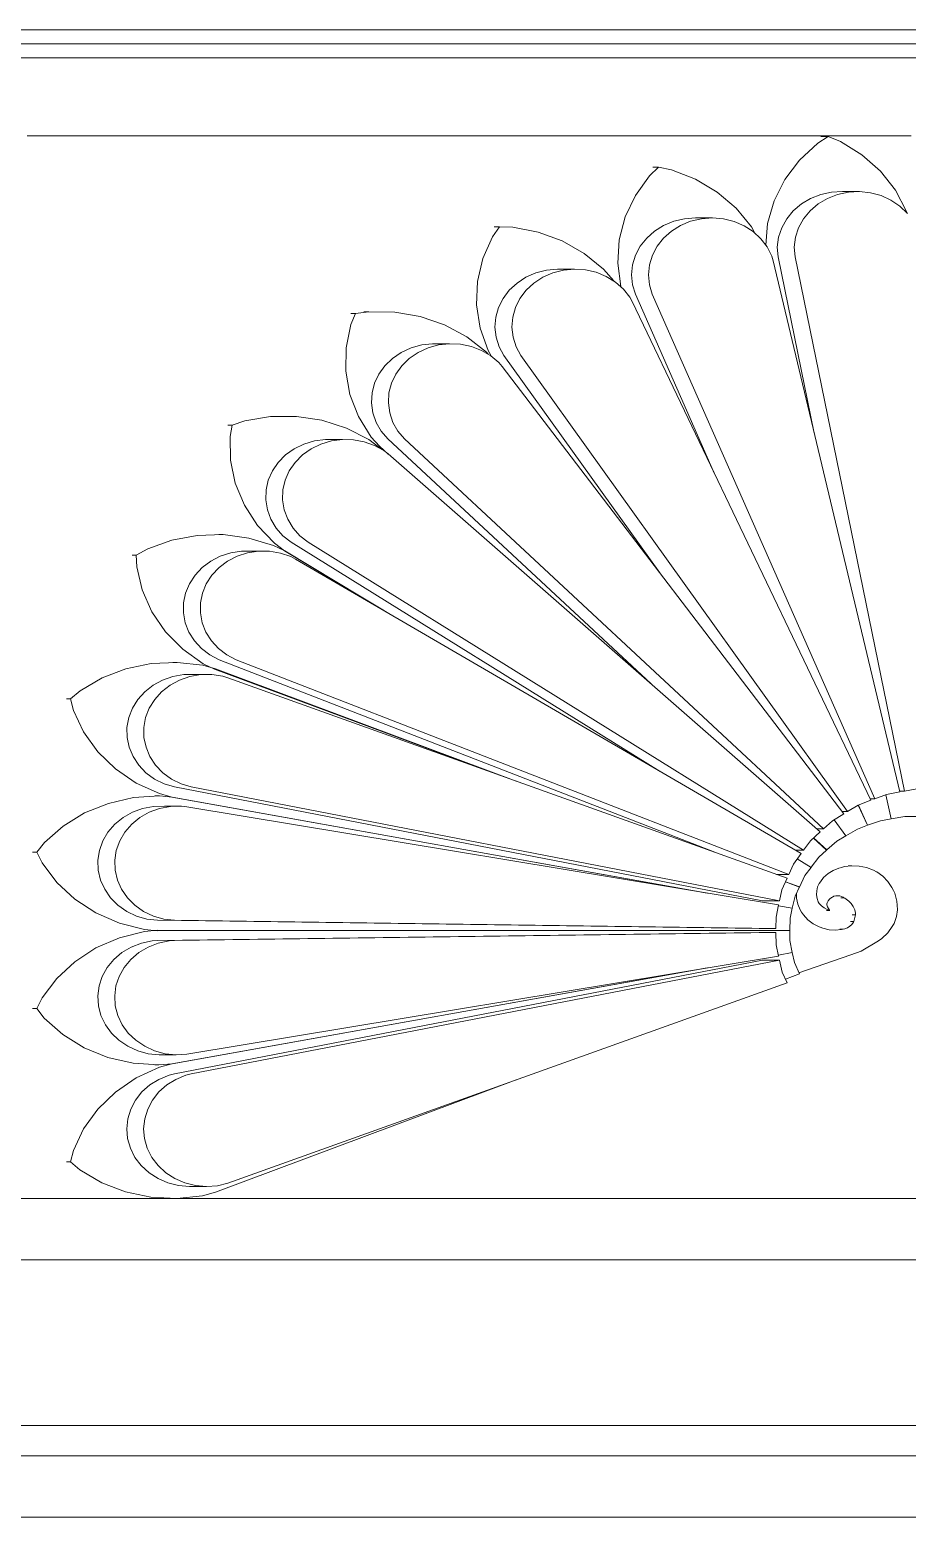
# Model space of a CAD drawing. Header units: millimetres. Extents: x 1177761 to 1329492, y 746793 to 827002.
# Drawn here: x 1207070.5 to 1207318.3, y 818774.8 to 819195 of the extents above; entities that cross this region are included whole.
import ezdxf

# ---------------------------------------------------------------- set-up
doc = ezdxf.new("R2010")
doc.units = ezdxf.units.MM
doc.layers.add('wall', color=5, linetype='Continuous', lineweight=30)

msp = doc.modelspace()

# ---------------------------------------------------------------- linework, layer by layer
at = {"layer": 'wall', "color": 250, "lineweight": 20, "ltscale": 50}
for p, q in [((1207071.92, 819194.96), (1207021.16, 819194.96)), ((1207122.57, 819194.96), (1207071.92, 819194.96)), ((1207173.09, 819194.96), (1207122.57, 819194.96)), ((1207223.46, 819194.96), (1207173.09, 819194.96)), ((1207273.67, 819194.96), (1207223.46, 819194.96)), ((1207323.68, 819194.96), (1207273.67, 819194.96)), ((1207071.92, 819191.01), (1207021.16, 819191.01)), ((1207122.57, 819191.01), (1207071.92, 819191.01)), ((1207173.09, 819191.01), (1207122.57, 819191.01)), ((1207223.46, 819191.01), (1207173.09, 819191.01)), ((1207273.67, 819191.01), (1207223.46, 819191.01)), ((1207323.68, 819191.01), (1207273.67, 819191.01)), ((1207071.44, 819187.06), (1207020.78, 819187.06)), ((1207121.99, 819187.06), (1207071.44, 819187.06)), ((1207172.41, 819187.06), (1207121.99, 819187.06)), ((1207222.69, 819187.06), (1207172.41, 819187.06)), ((1207272.8, 819187.06), (1207222.69, 819187.06)), ((1207322.72, 819187.06), (1207272.8, 819187.06)), ((1207119.96, 819164.96), (1207069.75, 819164.96)), ((1207170.05, 819164.96), (1207119.96, 819164.96)), ((1207220, 819164.96), (1207170.05, 819164.96)), ((1207269.77, 819164.96), (1207220, 819164.96)), ((1207319.36, 819164.96), (1207269.77, 819164.96)), ((1207296, 819164.81), (1207293.01, 819162.88)), ((1207293.93, 819164.81), (1207296, 819164.81)), ((1207299.44, 819163.39), (1207296, 819164.81)), ((1207293.01, 819162.88), (1207287.87, 819158.14)), ((1207305.48, 819159.64), (1207299.44, 819163.39)), ((1207287.87, 819158.14), (1207283.71, 819152.67)), ((1207310.7, 819155), (1207305.48, 819159.64)), ((1207245.55, 819153.73), (1207241.53, 819148.17)), ((1207248.06, 819156.14), (1207245.55, 819153.73)), ((1207246.47, 819156.14), (1207248.06, 819156.14)), ((1207251.75, 819155.36), (1207248.06, 819156.14)), ((1207258.48, 819152.74), (1207251.75, 819155.36)), ((1207264.61, 819149.11), (1207258.48, 819152.74)), ((1207283.71, 819152.67), (1207280.67, 819146.63)), ((1207314.95, 819149.61), (1207310.7, 819155)), ((1207241.53, 819148.17), (1207238.64, 819142.07)), ((1207269.94, 819144.57), (1207264.61, 819149.11)), ((1207293.87, 819148.42), (1207291, 819147.31)), ((1207296.91, 819149.07), (1207293.87, 819148.42)), ((1207298.64, 819148.42), (1207295.77, 819147.31)), ((1207300.02, 819149.24), (1207296.91, 819149.07)), ((1207301.68, 819149.07), (1207298.64, 819148.42)), ((1207300.02, 819149.24), (1207304.8, 819149.24)), ((1207304.8, 819149.24), (1207301.68, 819149.07)), ((1207307.9, 819148.91), (1207304.8, 819149.24)), ((1207310.89, 819148.1), (1207307.9, 819148.91)), ((1207313.68, 819146.84), (1207310.89, 819148.1)), ((1207318.11, 819143.64), (1207314.95, 819149.61)), ((1207274.32, 819139.27), (1207269.94, 819144.57)), ((1207280.67, 819146.63), (1207278.84, 819140.2)), ((1207286.12, 819143.82), (1207284.26, 819141.56)), ((1207288.39, 819145.76), (1207286.12, 819143.82)), ((1207291, 819147.31), (1207288.39, 819145.76)), ((1207290.89, 819143.82), (1207289.03, 819141.56)), ((1207293.17, 819145.76), (1207290.89, 819143.82)), ((1207295.77, 819147.31), (1207293.17, 819145.76)), ((1207316.19, 819145.15), (1207313.68, 819146.84)), ((1207318.33, 819143.1), (1207316.19, 819145.15)), ((1207318.25, 819143.18), (1207318.11, 819143.64)), ((1207238.64, 819142.07), (1207236.96, 819135.61)), ((1207249.51, 819139.7), (1207246.94, 819138.09)), ((1207252.35, 819140.87), (1207249.51, 819139.7)), ((1207254.29, 819139.7), (1207251.72, 819138.09)), ((1207255.38, 819141.58), (1207252.35, 819140.87)), ((1207257.13, 819140.87), (1207254.29, 819139.7)), ((1207258.49, 819141.8), (1207255.38, 819141.58)), ((1207260.15, 819141.58), (1207257.13, 819140.87)), ((1207258.49, 819141.8), (1207263.26, 819141.8)), ((1207263.26, 819141.8), (1207260.15, 819141.58)), ((1207266.37, 819141.54), (1207263.26, 819141.8)), ((1207269.38, 819140.79), (1207266.37, 819141.54)), ((1207272.2, 819139.58), (1207269.38, 819140.79)), ((1207274.75, 819137.94), (1207272.2, 819139.58)), ((1207278.84, 819140.2), (1207278.32, 819134.12)), ((1207284.26, 819141.56), (1207282.85, 819139.04)), ((1207289.03, 819141.56), (1207287.63, 819139.04)), ((1207201.2, 819136.49), (1207198.45, 819130.34)), ((1207203.14, 819139.31), (1207201.2, 819136.49)), ((1207201.67, 819139.31), (1207203.14, 819139.31)), ((1207206.93, 819139.18), (1207203.14, 819139.31)), ((1207214.09, 819137.8), (1207206.93, 819139.18)), ((1207220.88, 819135.31), (1207214.09, 819137.8)), ((1207227.09, 819131.79), (1207220.88, 819135.31)), ((1207236.96, 819135.61), (1207236.55, 819128.99)), ((1207244.72, 819136.11), (1207242.91, 819133.82)), ((1207246.94, 819138.09), (1207244.72, 819136.11)), ((1207249.49, 819136.11), (1207247.68, 819133.82)), ((1207251.72, 819138.09), (1207249.49, 819136.11)), ((1207275.39, 819137.35), (1207274.32, 819139.27)), ((1207276.94, 819135.93), (1207274.75, 819137.94)), ((1207278.71, 819133.61), (1207276.94, 819135.93)), ((1207281.96, 819136.33), (1207281.6, 819133.53)), ((1207282.85, 819139.04), (1207281.96, 819136.33)), ((1207286.73, 819136.33), (1207286.37, 819133.53)), ((1207287.63, 819139.04), (1207286.73, 819136.33)), ((1207232.53, 819127.35), (1207227.09, 819131.79)), ((1207241.57, 819131.27), (1207240.74, 819128.55)), ((1207242.91, 819133.82), (1207241.57, 819131.27)), ((1207246.34, 819131.27), (1207245.51, 819128.55)), ((1207247.68, 819133.82), (1207246.34, 819131.27)), ((1207280.01, 819131.04), (1207278.71, 819133.61)), ((1207280.4, 819129.68), (1207280.01, 819131.04)), ((1207281.6, 819133.53), (1207281.83, 819130.8)), ((1207286.37, 819133.53), (1207286.61, 819130.8)), ((1207198.45, 819130.34), (1207196.92, 819123.85)), ((1207216.45, 819127.07), (1207213.45, 819126.3)), ((1207219.56, 819127.35), (1207216.45, 819127.07)), ((1207221.23, 819127.07), (1207218.22, 819126.3)), ((1207219.56, 819127.35), (1207224.33, 819127.35)), ((1207224.33, 819127.35), (1207221.23, 819127.07)), ((1207227.45, 819127.14), (1207224.33, 819127.35)), ((1207230.47, 819126.45), (1207227.45, 819127.14)), ((1207235.42, 819124), (1207232.53, 819127.35)), ((1207236.55, 819128.99), (1207237.42, 819122.4)), ((1207240.74, 819128.55), (1207240.44, 819125.74)), ((1207245.51, 819128.55), (1207245.22, 819125.74)), ((1207316.19, 818979.7), (1207280.4, 819129.68)), ((1207281.83, 819130.8), (1207292.03, 819080.97)), ((1207286.61, 819130.8), (1207317.47, 818979.93)), ((1207196.92, 819123.85), (1207196.66, 819117.22)), ((1207208.1, 819123.42), (1207205.92, 819121.4)), ((1207210.63, 819125.07), (1207208.1, 819123.42)), ((1207213.45, 819126.3), (1207210.63, 819125.07)), ((1207212.87, 819123.42), (1207210.7, 819121.4)), ((1207215.41, 819125.07), (1207212.87, 819123.42)), ((1207218.22, 819126.3), (1207215.41, 819125.07)), ((1207233.32, 819125.29), (1207230.47, 819126.45)), ((1207235.9, 819123.7), (1207233.32, 819125.29)), ((1207238.14, 819121.73), (1207235.9, 819123.7)), ((1207240.44, 819125.74), (1207240.69, 819122.93)), ((1207240.69, 819122.93), (1207241.52, 819120.29)), ((1207245.22, 819125.74), (1207245.47, 819122.93)), ((1207245.47, 819122.93), (1207246.29, 819120.29)), ((1207204.16, 819119.07), (1207202.88, 819116.5)), ((1207205.92, 819121.4), (1207204.16, 819119.07)), ((1207208.94, 819119.07), (1207207.66, 819116.5)), ((1207210.7, 819121.4), (1207208.94, 819119.07)), ((1207239.97, 819119.45), (1207238.14, 819121.73)), ((1207240.64, 819118.18), (1207239.97, 819119.45)), ((1207241.52, 819120.29), (1207263.89, 819069.53)), ((1207246.29, 819120.29), (1207309.13, 818977.75)), ((1207161.14, 819114.77), (1207162.5, 819114.77)), ((1207162.5, 819114.77), (1207161.2, 819111.67)), ((1207166.24, 819115.32), (1207162.5, 819114.77)), ((1207164.87, 819115.32), (1207166.24, 819115.32)), ((1207173.56, 819115.22), (1207166.24, 819115.32)), ((1207180.76, 819113.97), (1207173.56, 819115.22)), ((1207196.66, 819117.22), (1207197.68, 819110.65)), ((1207202.88, 819116.5), (1207202.11, 819113.76)), ((1207207.66, 819116.5), (1207206.89, 819113.76)), ((1207307.97, 818977.32), (1207240.64, 819118.18)), ((1207161.2, 819111.67), (1207159.83, 819105.15)), ((1207187.61, 819111.62), (1207180.76, 819113.97)), ((1207193.9, 819108.23), (1207187.61, 819111.62)), ((1207197.68, 819110.65), (1207199.95, 819104.34)), ((1207202.11, 819113.76), (1207201.88, 819110.95)), ((1207201.88, 819110.95), (1207202.2, 819108.14)), ((1207206.89, 819113.76), (1207206.66, 819110.95)), ((1207206.66, 819110.95), (1207206.97, 819108.14)), ((1207181.18, 819105.94), (1207178.19, 819105.11)), ((1207184.28, 819106.28), (1207181.18, 819105.94)), ((1207185.95, 819105.94), (1207182.97, 819105.11)), ((1207184.28, 819106.28), (1207189.05, 819106.28)), ((1207189.05, 819106.28), (1207185.95, 819105.94)), ((1207192.17, 819106.13), (1207189.05, 819106.28)), ((1207195.22, 819105.5), (1207192.17, 819106.13)), ((1207199.44, 819103.9), (1207193.9, 819108.23)), ((1207202.2, 819108.14), (1207203.05, 819105.43)), ((1207206.97, 819108.14), (1207207.82, 819105.43)), ((1207159.83, 819105.15), (1207159.73, 819098.52)), ((1207172.92, 819102.13), (1207170.79, 819100.07)), ((1207175.41, 819103.83), (1207172.92, 819102.13)), ((1207178.19, 819105.11), (1207175.41, 819103.83)), ((1207177.69, 819102.13), (1207175.56, 819100.07)), ((1207180.19, 819103.83), (1207177.69, 819102.13)), ((1207182.97, 819105.11), (1207180.19, 819103.83)), ((1207198.09, 819104.4), (1207195.22, 819105.5)), ((1207200.71, 819102.86), (1207198.09, 819104.4)), ((1207200, 819103.28), (1207199.44, 819103.9)), ((1207199.95, 819104.34), (1207200.93, 819102.68)), ((1207202.99, 819100.94), (1207200.71, 819102.86)), ((1207203.05, 819105.43), (1207204.42, 819102.98)), ((1207204.42, 819102.98), (1207248.44, 819041.53)), ((1207207.82, 819105.43), (1207209.2, 819102.98)), ((1207209.2, 819102.98), (1207301.45, 818974.17)), ((1207159.73, 819098.52), (1207160.91, 819091.97)), ((1207169.09, 819097.7), (1207167.87, 819095.1)), ((1207170.79, 819100.07), (1207169.09, 819097.7)), ((1207173.86, 819097.7), (1207172.64, 819095.1)), ((1207175.56, 819100.07), (1207173.86, 819097.7)), ((1207203.93, 819099.81), (1207202.99, 819100.94)), ((1207300.37, 818973.51), (1207203.93, 819099.81)), ((1207167.87, 819095.1), (1207167.17, 819092.36)), ((1207172.64, 819095.1), (1207171.94, 819092.36)), ((1207160.91, 819091.97), (1207163.33, 819085.7)), ((1207167.17, 819092.36), (1207167, 819089.54)), ((1207167, 819089.54), (1207167.39, 819086.74)), ((1207171.94, 819092.36), (1207171.78, 819089.54)), ((1207171.78, 819089.54), (1207172.16, 819086.74)), ((1207138.46, 819085.7), (1207131.26, 819084.5)), ((1207145.79, 819085.76), (1207138.46, 819085.7)), ((1207144.48, 819085.76), (1207145.79, 819085.76)), ((1207153.01, 819084.67), (1207145.79, 819085.76)), ((1207163.33, 819085.7), (1207166.92, 819079.91)), ((1207167.39, 819086.74), (1207168.3, 819084.04)), ((1207172.16, 819086.74), (1207173.07, 819084.04)), ((1207126.45, 819083.3), (1207127.71, 819083.3)), ((1207127.71, 819083.3), (1207127.11, 819080.03)), ((1207131.26, 819084.5), (1207127.71, 819083.3)), ((1207159.92, 819082.45), (1207153.01, 819084.67)), ((1207166.3, 819079.19), (1207159.92, 819082.45)), ((1207168.3, 819084.04), (1207169.72, 819081.53)), ((1207169.72, 819081.53), (1207171.59, 819079.37)), ((1207173.07, 819084.04), (1207174.49, 819081.53)), ((1207174.49, 819081.53), (1207176.37, 819079.37)), ((1207127.11, 819080.03), (1207127.18, 819073.4)), ((1207145.2, 819076.61), (1207142.75, 819074.87)), ((1207147.95, 819077.95), (1207145.2, 819076.61)), ((1207149.97, 819076.61), (1207147.52, 819074.87)), ((1207150.91, 819078.84), (1207147.95, 819077.95)), ((1207152.72, 819077.95), (1207149.97, 819076.61)), ((1207154, 819079.25), (1207150.91, 819078.84)), ((1207155.69, 819078.84), (1207152.72, 819077.95)), ((1207154, 819079.25), (1207158.78, 819079.25)), ((1207158.78, 819079.25), (1207155.69, 819078.84)), ((1207161.9, 819079.17), (1207158.78, 819079.25)), ((1207164.96, 819078.6), (1207161.9, 819079.17)), ((1207167.86, 819077.56), (1207164.96, 819078.6)), ((1207169.12, 819077.09), (1207166.3, 819079.19)), ((1207166.92, 819079.91), (1207169.24, 819077.34)), ((1207170.52, 819076.08), (1207167.86, 819077.56)), ((1207169.81, 819076.47), (1207169.12, 819077.09)), ((1207169.24, 819077.34), (1207171.71, 819075.11)), ((1207171.59, 819079.37), (1207245.95, 819010.18)), ((1207176.37, 819079.37), (1207294.66, 818969.28)), ((1207127.18, 819073.4), (1207128.53, 819066.87)), ((1207140.67, 819072.76), (1207139.03, 819070.36)), ((1207142.75, 819074.87), (1207140.67, 819072.76)), ((1207145.45, 819072.76), (1207143.81, 819070.36)), ((1207147.52, 819074.87), (1207145.45, 819072.76)), ((1207171.68, 819075.14), (1207170.52, 819076.08)), ((1207293.7, 818968.41), (1207171.68, 819075.14)), ((1207139.03, 819070.36), (1207137.88, 819067.73)), ((1207143.81, 819070.36), (1207142.66, 819067.73)), ((1207128.53, 819066.87), (1207131.11, 819060.66)), ((1207137.25, 819064.97), (1207137.16, 819062.15)), ((1207137.88, 819067.73), (1207137.25, 819064.97)), ((1207142.02, 819064.97), (1207141.93, 819062.15)), ((1207142.66, 819067.73), (1207142.02, 819064.97)), ((1207131.11, 819060.66), (1207134.84, 819054.95)), ((1207137.16, 819062.15), (1207137.61, 819059.36)), ((1207141.93, 819062.15), (1207142.39, 819059.36)), ((1207137.61, 819059.36), (1207138.59, 819056.68)), ((1207138.59, 819056.68), (1207140.08, 819054.2)), ((1207142.39, 819059.36), (1207143.37, 819056.68)), ((1207143.37, 819056.68), (1207144.85, 819054.2)), ((1207117.8, 819052.15), (1207110.63, 819050.8)), ((1207125.13, 819052.35), (1207117.8, 819052.15)), ((1207123.87, 819052.35), (1207125.13, 819052.35)), ((1207132.38, 819051.4), (1207125.13, 819052.35)), ((1207139.34, 819049.32), (1207132.38, 819051.4)), ((1207134.84, 819054.95), (1207139.62, 819049.9)), ((1207140.08, 819054.2), (1207142.01, 819051.99)), ((1207142.01, 819051.99), (1207144.32, 819050.2)), ((1207144.85, 819054.2), (1207146.79, 819051.99)), ((1207146.79, 819051.99), (1207149.1, 819050.2)), ((1207103.82, 819048.35), (1207100.6, 819046.56)), ((1207110.63, 819050.8), (1207103.82, 819048.35)), ((1207127.27, 819047.21), (1207124.32, 819046.27)), ((1207130.34, 819047.68), (1207127.27, 819047.21)), ((1207132.04, 819047.21), (1207129.1, 819046.27)), ((1207130.34, 819047.68), (1207135.12, 819047.68)), ((1207135.12, 819047.68), (1207132.04, 819047.21)), ((1207138.24, 819047.66), (1207135.12, 819047.68)), ((1207141.31, 819047.15), (1207138.24, 819047.66)), ((1207142.56, 819047.75), (1207139.34, 819049.32)), ((1207139.62, 819049.9), (1207142.45, 819047.8)), ((1207144.24, 819046.17), (1207141.31, 819047.15)), ((1207142.45, 819047.8), (1207170.64, 819030.85)), ((1207171.48, 819030.36), (1207142.56, 819047.75)), ((1207144.32, 819050.2), (1207248.48, 818985.48)), ((1207149.1, 819050.2), (1207289.02, 818963.25)), ((1207099.42, 819046.56), (1207100.6, 819046.56)), ((1207100.6, 819046.56), (1207100.72, 819043.24)), ((1207100.72, 819043.24), (1207102.22, 819036.74)), ((1207119.2, 819043.08), (1207117.18, 819040.93)), ((1207121.61, 819044.87), (1207119.2, 819043.08)), ((1207124.32, 819046.27), (1207121.61, 819044.87)), ((1207123.97, 819043.08), (1207121.95, 819040.93)), ((1207126.38, 819044.87), (1207123.97, 819043.08)), ((1207129.1, 819046.27), (1207126.38, 819044.87)), ((1207145.59, 819045.45), (1207144.24, 819046.17)), ((1207288.29, 818962.27), (1207145.59, 819045.45)), ((1207117.18, 819040.93), (1207115.59, 819038.5)), ((1207121.95, 819040.93), (1207120.37, 819038.5)), ((1207102.22, 819036.74), (1207104.95, 819030.58)), ((1207114.5, 819035.85), (1207113.94, 819033.08)), ((1207115.59, 819038.5), (1207114.5, 819035.85)), ((1207119.28, 819035.85), (1207118.71, 819033.08)), ((1207120.37, 819038.5), (1207119.28, 819035.85)), ((1207104.95, 819030.58), (1207108.82, 819024.94)), ((1207113.94, 819033.08), (1207113.92, 819030.26)), ((1207113.92, 819030.26), (1207114.44, 819027.48)), ((1207118.71, 819033.08), (1207118.69, 819030.26)), ((1207118.69, 819030.26), (1207119.21, 819027.48)), ((1207114.44, 819027.48), (1207115.48, 819024.82)), ((1207119.21, 819027.48), (1207120.26, 819024.82)), ((1207108.82, 819024.94), (1207113.72, 819020)), ((1207115.48, 819024.82), (1207117.02, 819022.36)), ((1207117.02, 819022.36), (1207119.01, 819020.19)), ((1207120.26, 819024.82), (1207121.8, 819022.36)), ((1207121.8, 819022.36), (1207123.79, 819020.19)), ((1207113.72, 819020), (1207119.49, 819015.9)), ((1207119.01, 819020.19), (1207121.39, 819018.36)), ((1207121.39, 819018.36), (1207124.04, 819017.02)), ((1207123.79, 819020.19), (1207126.17, 819018.36)), ((1207126.17, 819018.36), (1207128.82, 819017.02)), ((1207097.69, 819014.46), (1207090.94, 819011.88)), ((1207104.84, 819015.94), (1207097.69, 819014.46)), ((1207112.15, 819016.27), (1207104.84, 819015.94)), ((1207110.93, 819016.27), (1207112.15, 819016.27)), ((1207119.42, 819015.46), (1207112.15, 819016.27)), ((1207122.93, 819014.49), (1207119.42, 819015.46)), ((1207119.49, 819015.9), (1207122.73, 819014.33)), ((1207122.73, 819014.33), (1207198.81, 818985.99)), ((1207207.85, 818982.75), (1207122.93, 819014.49)), ((1207124.04, 819017.02), (1207263.96, 818962.63)), ((1207128.82, 819017.02), (1207284.82, 818956.38)), ((1207090.94, 819011.88), (1207084.79, 819008.28)), ((1207105.35, 819009.83), (1207102.99, 819007.99)), ((1207108.04, 819011.27), (1207105.35, 819009.83)), ((1207110.13, 819009.83), (1207107.76, 819007.99)), ((1207110.96, 819012.27), (1207108.04, 819011.27)), ((1207112.81, 819011.27), (1207110.13, 819009.83)), ((1207114.02, 819012.8), (1207110.96, 819012.27)), ((1207115.73, 819012.27), (1207112.81, 819011.27)), ((1207117.15, 819012.84), (1207114.02, 819012.8)), ((1207118.8, 819012.8), (1207115.73, 819012.27)), ((1207117.15, 819012.84), (1207121.92, 819012.84)), ((1207121.92, 819012.84), (1207118.8, 819012.8)), ((1207125, 819012.38), (1207121.92, 819012.84)), ((1207126.48, 819011.92), (1207125, 819012.38)), ((1207284.34, 818955.33), (1207126.48, 819011.92)), ((1207080.88, 819005.96), (1207082.02, 819005.96)), ((1207084.79, 819008.28), (1207082.02, 819005.96)), ((1207082.02, 819005.96), (1207082.85, 819002.72)), ((1207101.01, 819005.8), (1207099.49, 819003.34)), ((1207102.99, 819007.99), (1207101.01, 819005.8)), ((1207105.79, 819005.8), (1207104.26, 819003.34)), ((1207107.76, 819007.99), (1207105.79, 819005.8)), ((1207082.85, 819002.72), (1207085.72, 818996.61)), ((1207099.49, 819003.34), (1207098.46, 819000.68)), ((1207104.26, 819003.34), (1207103.23, 819000.68)), ((1207085.72, 818996.61), (1207089.72, 818991.05)), ((1207098.46, 819000.68), (1207097.96, 818997.89)), ((1207097.96, 818997.89), (1207098, 818995.07)), ((1207103.23, 819000.68), (1207102.73, 818997.89)), ((1207102.73, 818997.89), (1207102.77, 818995.07)), ((1207098, 818995.07), (1207098.58, 818992.3)), ((1207102.77, 818995.07), (1207103.36, 818992.3)), ((1207089.72, 818991.05), (1207094.73, 818986.2)), ((1207098.58, 818992.3), (1207099.69, 818989.66)), ((1207099.69, 818989.66), (1207101.29, 818987.24)), ((1207103.36, 818992.3), (1207104.46, 818989.66)), ((1207104.46, 818989.66), (1207106.06, 818987.24)), ((1207094.73, 818986.2), (1207100.59, 818982.2)), ((1207101.29, 818987.24), (1207103.33, 818985.1)), ((1207103.33, 818985.1), (1207105.75, 818983.32)), ((1207106.06, 818987.24), (1207108.1, 818985.1)), ((1207108.1, 818985.1), (1207110.52, 818983.32)), ((1207100.59, 818982.2), (1207107.14, 818979.19)), ((1207105.75, 818983.32), (1207108.47, 818981.94)), ((1207108.47, 818981.94), (1207111.36, 818981.09)), ((1207110.52, 818983.32), (1207113.24, 818981.94)), ((1207111.36, 818981.09), (1207277.42, 818948.94)), ((1207113.24, 818981.94), (1207116.13, 818981.09)), ((1207116.13, 818981.09), (1207282.2, 818948.94)), ((1207316.14, 818979.93), (1207317.47, 818979.93)), ((1207317.47, 818979.93), (1207320.95, 818980.53)), ((1207092.71, 818976.45), (1207086.02, 818973.74)), ((1207099.81, 818978.07), (1207092.71, 818976.45)), ((1207107.12, 818978.55), (1207099.81, 818978.07)), ((1207105.45, 818975.58), (1207102.4, 818974.99)), ((1207108.57, 818975.68), (1207105.45, 818975.58)), ((1207105.92, 818978.55), (1207107.12, 818978.55)), ((1207110.77, 818978.22), (1207107.12, 818978.55)), ((1207107.14, 818979.19), (1207110.65, 818978.22)), ((1207110.23, 818975.58), (1207107.17, 818974.99)), ((1207108.57, 818975.68), (1207113.35, 818975.68)), ((1207113.35, 818975.68), (1207110.23, 818975.58)), ((1207110.65, 818978.22), (1207261.86, 818951.12)), ((1207261.84, 818951.12), (1207110.77, 818978.22)), ((1207114.89, 818975.48), (1207113.35, 818975.68)), ((1207301.45, 818974.17), (1207304.41, 818975.93)), ((1207304.41, 818975.93), (1207307.97, 818977.32)), ((1207304.46, 818975.95), (1207307.08, 818970.26)), ((1207307.11, 818970.27), (1207304.5, 818975.96)), ((1207307.76, 818977.75), (1207309.13, 818977.75)), ((1207309.13, 818977.75), (1207312.4, 818978.96)), ((1207313.75, 818972.1), (1207312.24, 818978.9)), ((1207312.4, 818978.96), (1207316.19, 818979.7)), ((1207086.02, 818973.74), (1207079.96, 818970.03)), ((1207096.86, 818972.44), (1207094.54, 818970.55)), ((1207099.5, 818973.94), (1207096.86, 818972.44)), ((1207101.63, 818972.44), (1207099.31, 818970.55)), ((1207102.4, 818974.99), (1207099.5, 818973.94)), ((1207104.28, 818973.94), (1207101.63, 818972.44)), ((1207107.17, 818974.99), (1207104.28, 818973.94)), ((1207281.94, 818947.79), (1207114.89, 818975.48)), ((1207294.66, 818969.28), (1207297.18, 818971.53)), ((1207297.18, 818971.53), (1207300.37, 818973.51)), ((1207300.96, 818967.3), (1207297.62, 818971.8)), ((1207299.87, 818974.17), (1207301.45, 818974.17)), ((1207307.08, 818970.26), (1207310.7, 818971.54)), ((1207310.7, 818971.54), (1207313.75, 818972.1)), ((1207313.76, 818972.1), (1207317.58, 818972.72)), ((1207317.58, 818972.72), (1207320.7, 818972.73)), ((1207079.96, 818970.03), (1207074.7, 818965.42)), ((1207092.61, 818968.33), (1207091.15, 818965.84)), ((1207094.54, 818970.55), (1207092.61, 818968.33)), ((1207097.39, 818968.33), (1207095.92, 818965.84)), ((1207099.31, 818970.55), (1207097.39, 818968.33)), ((1207291, 818965.89), (1207293.7, 818968.41)), ((1207292.7, 818969.28), (1207294.66, 818969.28)), ((1207298.37, 818965.73), (1207300.96, 818967.3)), ((1207300.96, 818967.3), (1207304.23, 818969.19)), ((1207304.23, 818969.19), (1207307.11, 818970.27)), ((1207074.7, 818965.42), (1207072.49, 818962.64)), ((1207090.18, 818963.16), (1207089.75, 818960.36)), ((1207091.15, 818965.84), (1207090.18, 818963.16)), ((1207094.96, 818963.16), (1207094.52, 818960.36)), ((1207095.92, 818965.84), (1207094.96, 818963.16)), ((1207286.61, 818963.25), (1207289.02, 818963.25)), ((1207289.02, 818963.25), (1207291, 818965.89)), ((1207295.53, 818963.26), (1207291.79, 818966.63)), ((1207291.83, 818966.67), (1207295.57, 818963.3)), ((1207293.33, 818961.27), (1207295.53, 818963.26)), ((1207295.5, 818963.3), (1207295.57, 818963.3)), ((1207295.57, 818963.3), (1207298.37, 818965.73)), ((1207071.29, 818962.64), (1207072.49, 818962.64)), ((1207072.49, 818962.64), (1207074, 818959.62)), ((1207074, 818959.62), (1207078.13, 818954.13)), ((1207089.75, 818960.36), (1207089.86, 818957.54)), ((1207094.52, 818960.36), (1207094.63, 818957.54)), ((1207284.82, 818956.38), (1207286.19, 818959.32)), ((1207286.19, 818959.32), (1207288.29, 818962.27)), ((1207291.12, 818958.38), (1207287.2, 818960.74)), ((1207291.12, 818958.39), (1207293.33, 818961.27)), ((1207302.61, 818958.82), (1207300.52, 818958.58)), ((1207301.65, 818958.82), (1207302.61, 818958.82)), ((1207304.72, 818958.74), (1207302.61, 818958.82)), ((1207089.86, 818957.54), (1207090.51, 818954.78)), ((1207090.51, 818954.78), (1207091.68, 818952.17)), ((1207094.63, 818957.54), (1207095.28, 818954.78)), ((1207095.28, 818954.78), (1207096.45, 818952.17)), ((1207281.4, 818956.38), (1207284.82, 818956.38)), ((1207282.91, 818952.07), (1207284.34, 818955.33)), ((1207287.84, 818952.82), (1207289.39, 818956.04)), ((1207289.39, 818956.04), (1207291.12, 818958.38)), ((1207294.68, 818955.49), (1207293.79, 818954.31)), ((1207295.93, 818956.6), (1207294.68, 818955.49)), ((1207297.37, 818957.51), (1207295.93, 818956.6)), ((1207298.96, 818958.17), (1207297.37, 818957.51)), ((1207299.81, 818958.37), (1207298.96, 818958.17)), ((1207300.52, 818958.58), (1207299.81, 818958.37)), ((1207306.78, 818958.32), (1207304.72, 818958.74)), ((1207308.73, 818957.59), (1207306.78, 818958.32)), ((1207309.62, 818957.08), (1207308.73, 818957.59)), ((1207309.58, 818957.1), (1207309.67, 818957.1)), ((1207311.38, 818955.88), (1207309.67, 818957.1)), ((1207312.83, 818954.41), (1207311.38, 818955.88)), ((1207078.13, 818954.13), (1207083.25, 818949.38)), ((1207091.68, 818952.17), (1207093.33, 818949.78)), ((1207096.45, 818952.17), (1207098.11, 818949.78)), ((1207282.2, 818948.94), (1207282.91, 818952.07)), ((1207283.89, 818954.29), (1207287.84, 818952.82)), ((1207287.85, 818952.85), (1207283.9, 818954.33)), ((1207286.66, 818950.25), (1207287.85, 818952.85)), ((1207287.02, 818950.56), (1207287.03, 818951.05)), ((1207287.02, 818949.71), (1207287.02, 818950.56)), ((1207292.72, 818951.75), (1207292.66, 818950.65)), ((1207292.66, 818950.65), (1207292.82, 818949.55)), ((1207292.99, 818952.83), (1207292.72, 818951.75)), ((1207293.46, 818953.85), (1207292.99, 818952.83)), ((1207293.79, 818954.31), (1207293.46, 818953.85)), ((1207313.97, 818952.73), (1207312.83, 818954.41)), ((1207314.37, 818951.82), (1207313.97, 818952.73)), ((1207314.75, 818951.04), (1207314.37, 818951.82)), ((1207315.35, 818948.81), (1207314.75, 818951.04)), ((1207083.25, 818949.38), (1207089.22, 818945.5)), ((1207093.33, 818949.78), (1207095.42, 818947.68)), ((1207095.42, 818947.68), (1207097.89, 818945.94)), ((1207098.11, 818949.78), (1207100.2, 818947.68)), ((1207100.2, 818947.68), (1207102.66, 818945.94)), ((1207277.42, 818948.94), (1207282.2, 818948.94)), ((1207281.24, 818944.34), (1207281.94, 818947.79)), ((1207285.83, 818946.82), (1207281.89, 818947.52)), ((1207285.22, 818944.05), (1207285.83, 818946.82)), ((1207285.83, 818946.82), (1207286.66, 818950.25)), ((1207287.36, 818948.02), (1207287.02, 818949.71)), ((1207288.02, 818946.41), (1207287.36, 818948.02)), ((1207288.46, 818945.71), (1207288.02, 818946.41)), ((1207292.82, 818949.55), (1207293.17, 818948.6)), ((1207293.17, 818948.6), (1207293.41, 818948.21)), ((1207293.41, 818948.21), (1207294.04, 818947.51)), ((1207294.04, 818947.51), (1207294.8, 818946.92)), ((1207294.8, 818946.92), (1207295.66, 818946.46)), ((1207295.53, 818946.21), (1207296.42, 818946.21)), ((1207295.61, 818948.11), (1207295.68, 818948.31)), ((1207295.63, 818947.82), (1207295.61, 818948.11)), ((1207295.77, 818947.26), (1207295.63, 818947.82)), ((1207295.66, 818946.46), (1207296.42, 818946.21)), ((1207295.68, 818948.31), (1207295.97, 818948.88)), ((1207296.01, 818946.74), (1207295.77, 818947.26)), ((1207295.97, 818948.88), (1207296.38, 818949.39)), ((1207296.35, 818946.26), (1207296.01, 818946.74)), ((1207296.38, 818949.39), (1207296.87, 818949.83)), ((1207296.87, 818949.83), (1207297.16, 818950)), ((1207297.16, 818950), (1207297.6, 818950.19)), ((1207297.6, 818950.19), (1207298.13, 818950.31)), ((1207298.13, 818950.31), (1207298.67, 818950.35)), ((1207298.67, 818950.35), (1207299.21, 818950.3)), ((1207299.21, 818950.3), (1207299.73, 818950.17)), ((1207299.5, 818949.81), (1207300.43, 818949.81)), ((1207299.73, 818950.17), (1207300.22, 818949.95)), ((1207300.22, 818949.95), (1207300.43, 818949.81)), ((1207300.43, 818949.81), (1207300.67, 818949.64)), ((1207300.67, 818949.64), (1207301.8, 818948.83)), ((1207301.8, 818948.83), (1207302.46, 818948.18)), ((1207302.46, 818948.18), (1207303.04, 818947.34)), ((1207303.04, 818947.34), (1207303.45, 818946.42)), ((1207303.45, 818946.42), (1207303.68, 818945.44)), ((1207315.22, 818944.45), (1207315.5, 818946.42)), ((1207315.43, 818947.66), (1207315.35, 818948.81)), ((1207315.5, 818946.42), (1207315.43, 818947.66)), ((1207089.22, 818945.5), (1207095.83, 818942.62)), ((1207095.83, 818942.62), (1207102.9, 818940.82)), ((1207097.89, 818945.94), (1207100.64, 818944.62)), ((1207100.64, 818944.62), (1207103.61, 818943.75)), ((1207102.66, 818945.94), (1207105.42, 818944.62)), ((1207103.61, 818943.75), (1207106.63, 818943.42)), ((1207105.42, 818944.62), (1207108.39, 818943.75)), ((1207106.63, 818943.42), (1207276.45, 818941.15)), ((1207108.39, 818943.75), (1207111.4, 818943.42)), ((1207111.4, 818943.42), (1207281.22, 818941.15)), ((1207281.22, 818941.15), (1207281.24, 818944.34)), ((1207285.15, 818940.55), (1207285.22, 818944.05)), ((1207288.95, 818944.95), (1207288.46, 818945.71)), ((1207290.2, 818943.59), (1207288.95, 818944.95)), ((1207291.7, 818942.46), (1207290.2, 818943.59)), ((1207293.39, 818941.57), (1207291.7, 818942.46)), ((1207302.63, 818942.27), (1207302.05, 818941.75)), ((1207302.23, 818943.06), (1207303.2, 818943.06)), ((1207303.11, 818942.88), (1207302.63, 818942.27)), ((1207302.73, 818944.95), (1207303.69, 818944.95)), ((1207303.2, 818943.06), (1207303.11, 818942.88)), ((1207303.69, 818944.95), (1207303.2, 818943.06)), ((1207303.68, 818945.44), (1207303.69, 818944.95)), ((1207314.06, 818941.67), (1207314.57, 818942.56)), ((1207314.57, 818942.56), (1207315.22, 818944.45)), ((1207095.83, 818938.49), (1207089.21, 818935.61)), ((1207102.89, 818940.3), (1207095.83, 818938.49)), ((1207106.55, 818940.63), (1207102.89, 818940.3)), ((1207102.9, 818940.82), (1207106.55, 818940.48)), ((1207285.15, 818940.57), (1207106.55, 818940.63)), ((1207106.55, 818940.48), (1207285.15, 818940.55)), ((1207276.45, 818939.97), (1207106.63, 818937.69)), ((1207281.22, 818939.97), (1207111.4, 818937.69)), ((1207276.45, 818941.15), (1207281.22, 818941.15)), ((1207276.45, 818939.97), (1207281.22, 818939.97)), ((1207281.28, 818936.47), (1207281.22, 818939.97)), ((1207285.15, 818937.75), (1207285.15, 818940.57)), ((1207293.68, 818941.49), (1207293.39, 818941.57)), ((1207294.49, 818941.16), (1207293.68, 818941.49)), ((1207296.2, 818940.76), (1207294.49, 818941.16)), ((1207297.97, 818940.64), (1207296.2, 818940.76)), ((1207299.74, 818940.8), (1207297.97, 818940.64)), ((1207299.3, 818940.93), (1207300.23, 818940.93)), ((1207300.23, 818940.93), (1207299.74, 818940.8)), ((1207300.63, 818941.02), (1207300.23, 818940.93)), ((1207301.38, 818941.33), (1207300.63, 818941.02)), ((1207302.05, 818941.75), (1207301.38, 818941.33)), ((1207310.14, 818937.6), (1207311.13, 818938.27)), ((1207311.13, 818938.27), (1207312.83, 818939.9)), ((1207312.83, 818939.9), (1207314.06, 818941.67)), ((1207089.21, 818935.61), (1207083.25, 818931.73)), ((1207096.55, 818934.31), (1207094.27, 818932.37)), ((1207099.16, 818935.85), (1207096.55, 818934.31)), ((1207101.32, 818934.31), (1207099.05, 818932.37)), ((1207102.03, 818936.97), (1207099.16, 818935.85)), ((1207103.93, 818935.85), (1207101.32, 818934.31)), ((1207105.07, 818937.61), (1207102.03, 818936.97)), ((1207106.8, 818936.97), (1207103.93, 818935.85)), ((1207106.63, 818937.69), (1207105.07, 818937.61)), ((1207109.84, 818937.61), (1207106.8, 818936.97)), ((1207111.4, 818937.69), (1207109.84, 818937.61)), ((1207281.94, 818933.33), (1207281.28, 818936.47)), ((1207281.89, 818933.59), (1207285.83, 818934.3)), ((1207285.83, 818934.3), (1207285.15, 818937.75)), ((1207286.44, 818931.54), (1207285.83, 818934.3)), ((1207287.7, 818928.62), (1207302.35, 818933.69)), ((1207302.35, 818933.69), (1207305.24, 818934.74)), ((1207305.24, 818934.74), (1207310.14, 818937.6)), ((1207083.25, 818931.73), (1207078.13, 818926.98)), ((1207092.41, 818930.11), (1207091, 818927.59)), ((1207094.27, 818932.37), (1207092.41, 818930.11)), ((1207097.18, 818930.11), (1207095.77, 818927.59)), ((1207099.05, 818932.37), (1207097.18, 818930.11)), ((1207261.86, 818930), (1207110.65, 818902.89)), ((1207110.77, 818902.9), (1207261.84, 818930)), ((1207277.42, 818932.17), (1207111.36, 818900.03)), ((1207114.89, 818905.63), (1207281.94, 818933.33)), ((1207282.2, 818932.17), (1207116.13, 818900.03)), ((1207277.42, 818932.17), (1207282.2, 818932.17)), ((1207283.01, 818928.75), (1207282.2, 818932.17)), ((1207287.85, 818928.27), (1207286.44, 818931.54)), ((1207078.13, 818926.98), (1207073.99, 818921.49)), ((1207091, 818927.59), (1207090.1, 818924.89)), ((1207095.77, 818927.59), (1207094.87, 818924.89)), ((1207126.48, 818869.2), (1207284.34, 818925.79)), ((1207284.34, 818925.79), (1207283.01, 818928.75)), ((1207283.89, 818926.79), (1207287.85, 818928.27)), ((1207073.99, 818921.49), (1207072.49, 818918.47)), ((1207090.1, 818924.89), (1207089.73, 818922.09)), ((1207089.73, 818922.09), (1207089.91, 818919.27)), ((1207094.87, 818924.89), (1207094.51, 818922.09)), ((1207094.51, 818922.09), (1207094.68, 818919.27)), ((1207071.29, 818918.47), (1207072.49, 818918.47)), ((1207072.49, 818918.47), (1207074.62, 818915.78)), ((1207089.91, 818919.27), (1207090.63, 818916.53)), ((1207094.68, 818919.27), (1207095.4, 818916.53)), ((1207074.62, 818915.78), (1207079.87, 818911.16)), ((1207090.63, 818916.53), (1207091.86, 818913.94)), ((1207091.86, 818913.94), (1207093.57, 818911.58)), ((1207095.4, 818916.53), (1207096.63, 818913.94)), ((1207096.63, 818913.94), (1207098.34, 818911.58)), ((1207079.87, 818911.16), (1207085.92, 818907.42)), ((1207093.57, 818911.58), (1207095.71, 818909.52)), ((1207095.71, 818909.52), (1207098.21, 818907.83)), ((1207098.34, 818911.58), (1207100.48, 818909.52)), ((1207100.48, 818909.52), (1207102.99, 818907.83)), ((1207085.92, 818907.42), (1207092.59, 818904.7)), ((1207092.59, 818904.7), (1207099.69, 818903.06)), ((1207098.21, 818907.83), (1207101, 818906.56)), ((1207101, 818906.56), (1207103.99, 818905.75)), ((1207102.99, 818907.83), (1207105.77, 818906.56)), ((1207103.99, 818905.75), (1207107.09, 818905.42)), ((1207105.77, 818906.56), (1207108.76, 818905.75)), ((1207107.09, 818905.42), (1207111.87, 818905.42)), ((1207108.76, 818905.75), (1207111.87, 818905.42)), ((1207111.87, 818905.42), (1207114.89, 818905.63)), ((1207099.69, 818903.06), (1207107, 818902.56)), ((1207107.13, 818901.92), (1207100.59, 818898.91)), ((1207105.79, 818902.56), (1207107, 818902.56)), ((1207107, 818902.56), (1207110.77, 818902.9)), ((1207110.65, 818902.89), (1207107.13, 818901.92)), ((1207111.36, 818900.03), (1207109.85, 818899.67)), ((1207116.13, 818900.03), (1207114.62, 818899.67)), ((1207100.59, 818898.91), (1207094.72, 818894.92)), ((1207104.43, 818896.91), (1207102.2, 818894.93)), ((1207107, 818898.5), (1207104.43, 818896.91)), ((1207109.2, 818896.91), (1207106.98, 818894.93)), ((1207109.85, 818899.67), (1207107, 818898.5)), ((1207111.78, 818898.5), (1207109.2, 818896.91)), ((1207114.62, 818899.67), (1207111.78, 818898.5)), ((1207122.93, 818866.63), (1207207.85, 818898.37)), ((1207094.72, 818894.92), (1207089.71, 818890.06)), ((1207100.39, 818892.63), (1207099.04, 818890.09)), ((1207102.2, 818894.93), (1207100.39, 818892.63)), ((1207105.16, 818892.63), (1207103.82, 818890.09)), ((1207106.98, 818894.93), (1207105.16, 818892.63)), ((1207089.71, 818890.06), (1207085.72, 818884.5)), ((1207098.21, 818887.37), (1207097.91, 818884.56)), ((1207099.04, 818890.09), (1207098.21, 818887.37)), ((1207102.98, 818887.37), (1207102.68, 818884.56)), ((1207103.82, 818890.09), (1207102.98, 818887.37)), ((1207085.72, 818884.5), (1207082.85, 818878.39)), ((1207097.91, 818884.56), (1207098.15, 818881.75)), ((1207102.68, 818884.56), (1207102.93, 818881.75)), ((1207098.15, 818881.75), (1207098.94, 818879.02)), ((1207098.94, 818879.02), (1207100.23, 818876.45)), ((1207102.93, 818881.75), (1207103.71, 818879.02)), ((1207103.71, 818879.02), (1207105, 818876.45)), ((1207080.88, 818875.16), (1207082.02, 818875.16)), ((1207082.85, 818878.39), (1207082.02, 818875.16)), ((1207082.02, 818875.16), (1207084.7, 818872.9)), ((1207100.23, 818876.45), (1207102, 818874.12)), ((1207105, 818876.45), (1207106.77, 818874.12)), ((1207084.7, 818872.9), (1207090.84, 818869.29)), ((1207102, 818874.12), (1207104.19, 818872.11)), ((1207104.19, 818872.11), (1207106.73, 818870.47)), ((1207106.77, 818874.12), (1207108.96, 818872.11)), ((1207108.96, 818872.11), (1207111.5, 818870.47)), ((1207090.84, 818869.29), (1207097.58, 818866.69)), ((1207097.58, 818866.69), (1207104.71, 818865.19)), ((1207106.73, 818870.47), (1207109.55, 818869.26)), ((1207109.55, 818869.26), (1207112.56, 818868.51)), ((1207111.5, 818870.47), (1207114.32, 818869.26)), ((1207112.56, 818868.51), (1207115.67, 818868.23)), ((1207114.32, 818869.26), (1207117.33, 818868.51)), ((1207115.67, 818868.23), (1207120.44, 818868.23)), ((1207117.33, 818868.51), (1207120.44, 818868.23)), ((1207119.31, 818865.63), (1207122.93, 818866.63)), ((1207120.44, 818868.23), (1207123.55, 818868.46)), ((1207123.55, 818868.46), (1207126.48, 818869.2)), ((1206811.3, 818864.81), (1209827.26, 818864.81)), ((1207126.13, 818864.83), (1207074.87, 818864.83)), ((1207104.71, 818865.19), (1207112.03, 818864.84)), ((1207112.03, 818864.84), (1207119.31, 818865.63)), ((1206811.3, 818847.51), (1209827.26, 818847.51)), ((1206811.3, 818800.77), (1209782.26, 818800.77)), ((1206811.3, 818792.12), (1209782.26, 818792.12)), ((1206811.3, 818774.81), (1209764.99, 818774.81))]:
    msp.add_line(p, q, dxfattribs=at)

doc.saveas('drawing.dxf')
